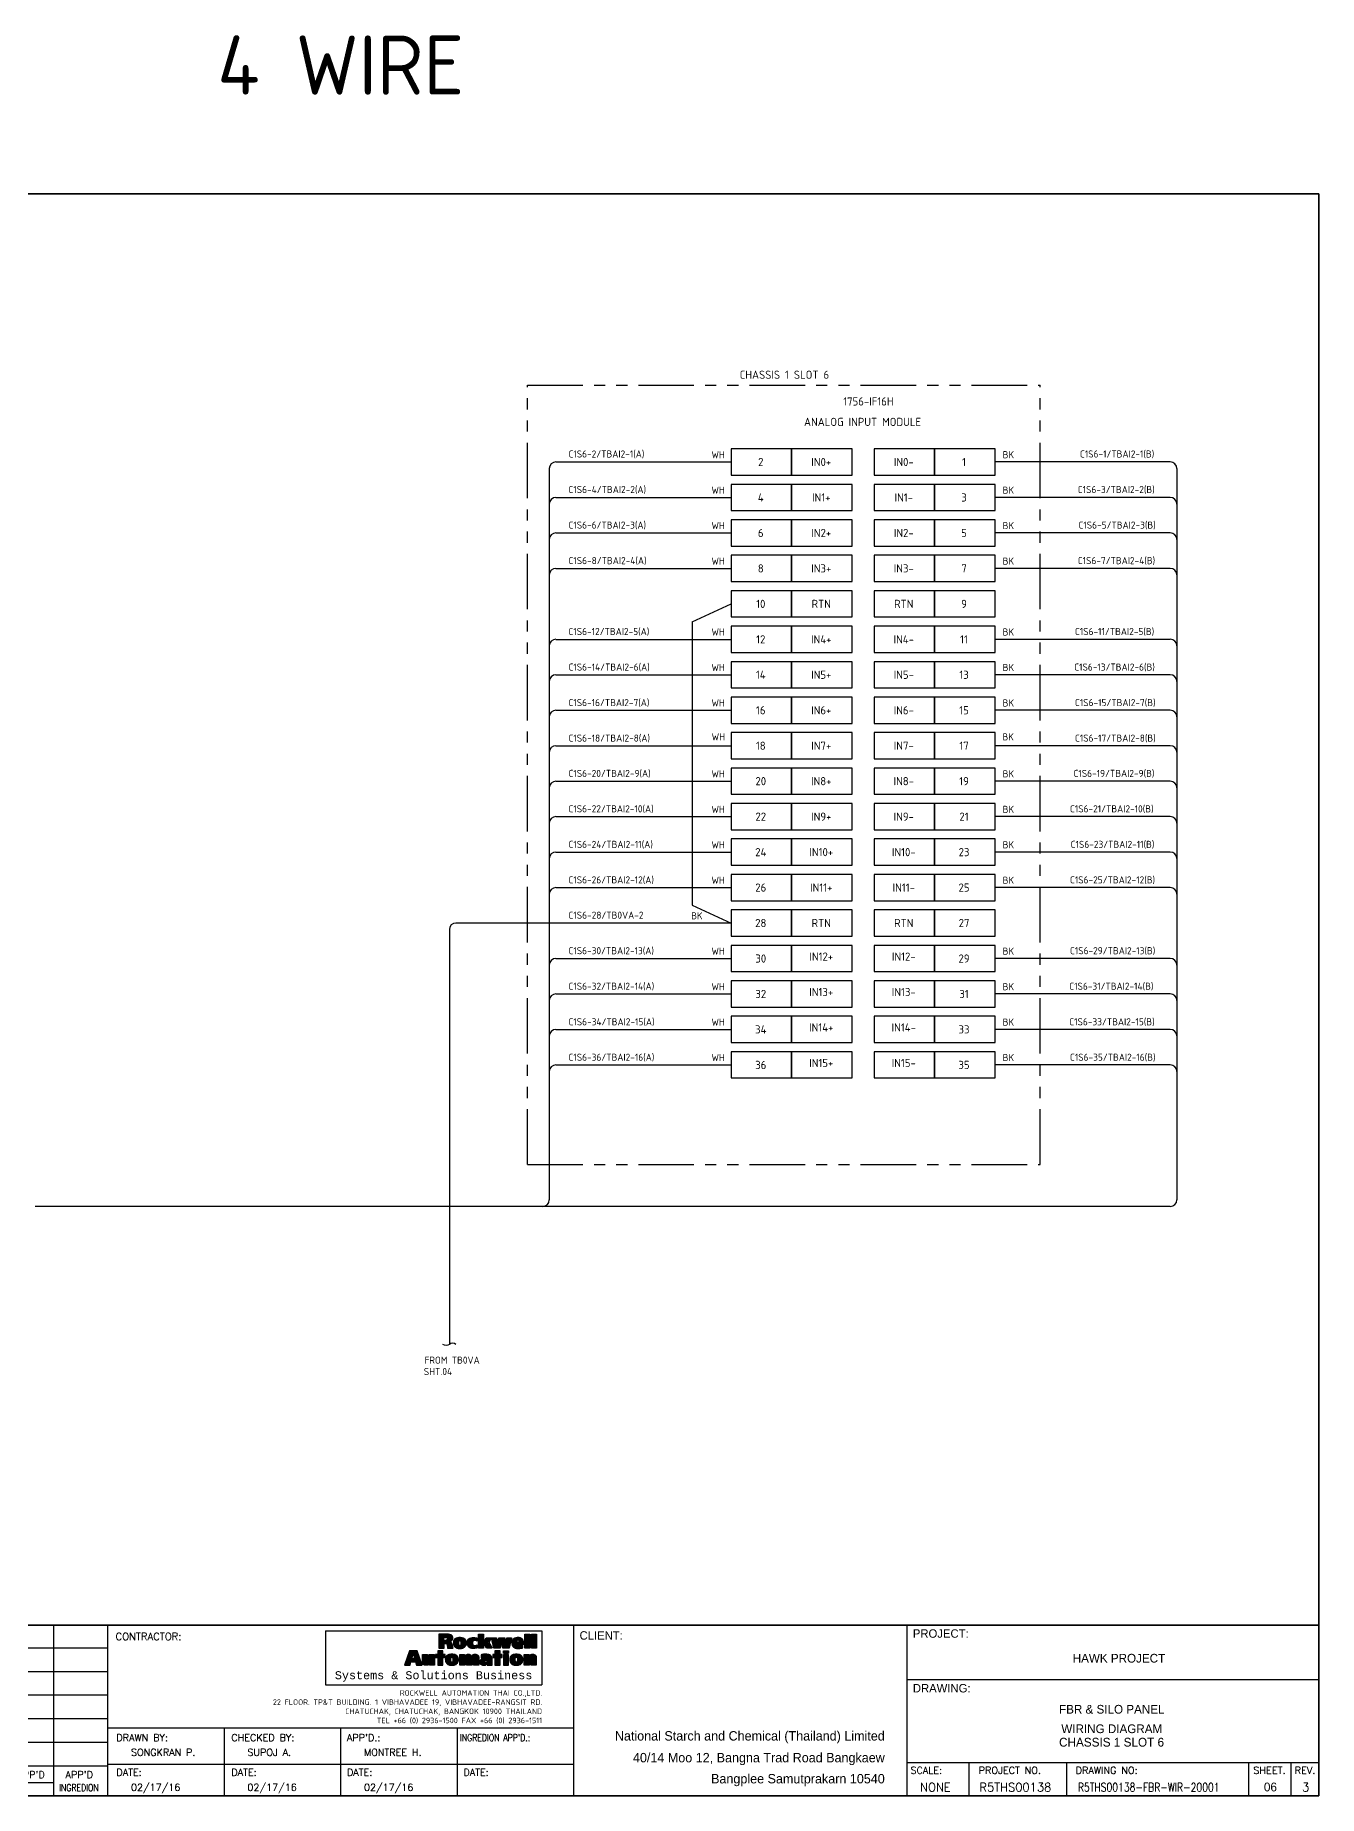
# Model space of a CAD drawing. Header units: inches. Extents: x 579627 to 667544, y 458630 to 507164.
# Drawn here: x 621032 to 623199, y 497172 to 500144 of the extents above; entities that cross this region are included whole.
import ezdxf
from ezdxf.enums import TextEntityAlignment as Align

# ---------------------------------------------------------------- set-up
doc = ezdxf.new("R2010")
doc.units = ezdxf.units.IN
doc.header["$MEASUREMENT"] = 0
doc.linetypes.add('PHANTOM2', pattern=[1.25, 0.625, -0.125, 0.125, -0.125, 0.125, -0.125])
for name, color, linetype in [('ASHADE', 7, 'Continuous'), ('GT_1', 9, 'Continuous'), ('HELPPOINT', 7, 'Continuous'), ('IE-EQUIP', 253, 'Continuous'), ('IE-WIRE', 7, 'Continuous'), ('MEMBER', 7, 'Continuous'), ('RA_LOGO', 2, 'Continuous'), ('TITLE_BOX', 7, 'Continuous')]:
    doc.layers.add(name, color=color, linetype=linetype)
doc.styles.add('BOLD', font='monos.ttf')
doc.styles.add('HTX11', font='O8111901')
doc.styles.add('ISO3098B', font='ISO3098B.shx')
doc.styles.add('ROMANS', font='romans.shx', dxfattribs={"width": 0.85, "height": 25})
doc.styles.add('T1', font='browa.ttf', dxfattribs={"height": 1000})

# ---------------------------------------------------------------- blocks, each defined once
blk = doc.blocks.new('RA_LOGO1')
at = {"layer": 'RA_LOGO', "linetype": 'Continuous'}
h = blk.add_hatch(color=1, dxfattribs=at)
h.paths.add_polyline_path([(0.987, 0.539), (1.017, 0.539), (1.033, 0.538), (1.046, 0.533), (1.055, 0.521), (1.061, 0.505), (1.065, 0.484), (1.068, 0.461), (1.071, 0.439), (1.074, 0.42), (1.213, 0.42), (1.207, 0.439), (1.203, 0.46), (1.199, 0.482), (1.195, 0.504), (1.189, 0.526), (1.18, 0.545), (1.166, 0.562), (1.147, 0.575), (1.12, 0.583), (1.142, 0.59), (1.16, 0.598), (1.175, 0.609), (1.188, 0.621), (1.197, 0.637), (1.203, 0.655), (1.205, 0.677), (1.204, 0.694), (1.2, 0.709), (1.194, 0.723), (1.185, 0.734), (1.175, 0.744), (1.162, 0.752), (1.147, 0.759), (1.131, 0.763), (1.112, 0.767), (1.092, 0.769), (1.07, 0.77), (0.853, 0.77), (0.853, 0.42), (0.987, 0.42)])
h.paths.add_polyline_path([(0.981, 0.617), (0.981, 0.692), (1.018, 0.692), (1.044, 0.689), (1.063, 0.679), (1.071, 0.656), (1.066, 0.635), (1.054, 0.623), (1.036, 0.618), (1.016, 0.617)], flags=16)
h = blk.add_hatch(color=1, dxfattribs=at)
h.paths.add_polyline_path([(1.3, 0.676), (1.285, 0.67), (1.271, 0.663), (1.258, 0.654), (1.247, 0.644), (1.238, 0.633), (1.23, 0.62), (1.225, 0.606), (1.22, 0.591), (1.218, 0.574), (1.217, 0.556), (1.218, 0.538), (1.22, 0.522), (1.224, 0.506), (1.229, 0.492), (1.235, 0.479), (1.243, 0.467), (1.253, 0.456), (1.264, 0.447), (1.276, 0.438), (1.29, 0.431), (1.305, 0.425), (1.321, 0.421), (1.339, 0.417), (1.358, 0.415), (1.378, 0.415), (1.399, 0.415), (1.418, 0.417), (1.435, 0.421), (1.452, 0.425), (1.467, 0.431), (1.481, 0.438), (1.493, 0.447), (1.504, 0.456), (1.514, 0.467), (1.522, 0.479), (1.528, 0.492), (1.534, 0.506), (1.537, 0.522), (1.54, 0.538), (1.54, 0.556), (1.539, 0.574), (1.537, 0.591), (1.533, 0.606), (1.527, 0.62), (1.519, 0.633), (1.51, 0.644), (1.499, 0.654), (1.486, 0.663), (1.472, 0.67), (1.456, 0.676), (1.439, 0.681), (1.42, 0.684), (1.4, 0.686), (1.378, 0.687), (1.357, 0.686), (1.336, 0.684), (1.317, 0.681)])
h.paths.add_polyline_path([(1.36, 0.605), (1.378, 0.612), (1.396, 0.605), (1.404, 0.584), (1.406, 0.556), (1.405, 0.529), (1.401, 0.508), (1.393, 0.494), (1.378, 0.49), (1.364, 0.494), (1.356, 0.508), (1.352, 0.529), (1.351, 0.556), (1.353, 0.584)], flags=16)
for color, points in [(1, [(1.697, 0.575), (1.705, 0.591), (1.718, 0.603), (1.735, 0.61), (1.756, 0.612), (1.778, 0.61), (1.796, 0.606), (1.813, 0.599), (1.813, 0.676), (1.793, 0.681), (1.771, 0.684), (1.748, 0.686), (1.721, 0.687), (1.699, 0.686), (1.679, 0.684), (1.66, 0.681), (1.643, 0.676), (1.627, 0.67), (1.613, 0.663), (1.601, 0.654), (1.59, 0.644), (1.581, 0.633), (1.573, 0.62), (1.567, 0.606), (1.563, 0.591), (1.561, 0.574), (1.56, 0.556), (1.56, 0.538), (1.563, 0.522), (1.566, 0.506), (1.572, 0.492), (1.578, 0.479), (1.586, 0.467), (1.596, 0.456), (1.607, 0.447), (1.619, 0.438), (1.632, 0.431), (1.648, 0.425), (1.664, 0.421), (1.682, 0.417), (1.701, 0.415), (1.721, 0.415), (1.748, 0.415), (1.772, 0.418), (1.794, 0.422), (1.815, 0.428), (1.815, 0.505), (1.797, 0.496), (1.778, 0.491), (1.756, 0.49), (1.735, 0.492), (1.718, 0.5), (1.705, 0.514), (1.697, 0.531), (1.694, 0.554)]), (1, [(2.233, 0.42), (2.391, 0.42), (2.423, 0.598), (2.424, 0.598), (2.455, 0.42), (2.612, 0.42), (2.671, 0.681), (2.556, 0.681), (2.533, 0.511), (2.532, 0.511), (2.503, 0.681), (2.351, 0.681), (2.324, 0.511), (2.323, 0.511), (2.298, 0.681), (2.174, 0.681)]), (1, [(3.007, 0.42), (3.13, 0.42), (3.13, 0.769), (3.007, 0.769)]), (1, [(3.292, 0.769), (3.169, 0.769), (3.169, 0.42), (3.292, 0.42)]), (252, [(0.745, 0.265), (0.617, 0.265), (0.617, 0.112), (0.617, 0.096), (0.611, 0.082), (0.594, 0.076), (0.579, 0.082), (0.573, 0.096), (0.572, 0.112), (0.572, 0.265), (0.444, 0.265), (0.444, 0.081), (0.445, 0.062), (0.449, 0.046), (0.455, 0.031), (0.465, 0.018), (0.478, 0.008), (0.494, 0.001), (0.513, -0.004), (0.537, -0.006), (0.558, -0.004), (0.579, 0.001), (0.597, 0.011), (0.612, 0.026), (0.625, 0.047), (0.625, 0), (0.745, 0)]), (252, [(0.956, 0.191), (1.011, 0.191), (1.011, 0.265), (0.956, 0.265), (0.956, 0.355), (0.828, 0.355), (0.828, 0.265), (0.774, 0.265), (0.774, 0.191), (0.828, 0.191), (0.828, 0), (0.956, 0)]), (252, [(1.505, 0.153), (1.505, 0.169), (1.511, 0.183), (1.528, 0.189), (1.543, 0.183), (1.549, 0.169), (1.55, 0.153), (1.55, 0), (1.678, 0), (1.678, 0.153), (1.679, 0.169), (1.685, 0.183), (1.701, 0.189), (1.717, 0.183), (1.723, 0.169), (1.724, 0.153), (1.724, 0), (1.852, 0), (1.852, 0.159), (1.851, 0.173), (1.851, 0.187), (1.85, 0.202), (1.847, 0.215), (1.843, 0.228), (1.836, 0.24), (1.827, 0.25), (1.816, 0.259), (1.8, 0.265), (1.781, 0.269), (1.758, 0.271), (1.738, 0.269), (1.717, 0.264), (1.698, 0.255), (1.682, 0.242), (1.672, 0.225), (1.663, 0.242), (1.649, 0.255), (1.631, 0.264), (1.61, 0.269), (1.589, 0.271), (1.57, 0.27), (1.551, 0.266), (1.535, 0.259), (1.52, 0.249), (1.508, 0.236), (1.497, 0.217), (1.497, 0.265), (1.377, 0.265), (1.377, 0), (1.505, 0)]), (252, [(2.257, 0), (2.386, 0), (2.386, 0.191), (2.441, 0.191), (2.441, 0.265), (2.386, 0.265), (2.386, 0.355), (2.257, 0.355), (2.257, 0.265), (2.203, 0.265), (2.203, 0.191), (2.257, 0.191)]), (252, [(3.117, 0.153), (3.117, 0.169), (3.123, 0.183), (3.14, 0.189), (3.155, 0.183), (3.161, 0.169), (3.162, 0.153), (3.162, 0), (3.29, 0), (3.29, 0.184), (3.289, 0.203), (3.285, 0.219), (3.279, 0.234), (3.269, 0.247), (3.256, 0.257), (3.24, 0.265), (3.221, 0.269), (3.197, 0.271), (3.176, 0.269), (3.155, 0.263), (3.137, 0.253), (3.122, 0.239), (3.109, 0.217), (3.109, 0.265), (2.989, 0.265), (2.989, 0), (3.117, 0)])]:
    blk.add_hatch(color=color, dxfattribs=at).paths.add_polyline_path(points)
h = blk.add_hatch(color=1, dxfattribs=at)
h.paths.add_polyline_path([(1.973, 0.769), (1.847, 0.769), (1.847, 0.42), (1.973, 0.42), (1.973, 0.566)])
h.paths.add_polyline_path([(1.974, 0.566), (2.045, 0.42), (2.187, 0.42), (2.101, 0.566), (2.173, 0.681), (2.036, 0.681)])
h = blk.add_hatch(color=1, dxfattribs=at)
h.paths.add_polyline_path([(2.817, 0.415), (2.838, 0.415), (2.859, 0.415), (2.88, 0.416), (2.901, 0.418), (2.92, 0.421), (2.938, 0.425), (2.956, 0.43), (2.956, 0.497), (2.939, 0.49), (2.918, 0.485), (2.895, 0.482), (2.87, 0.481), (2.849, 0.482), (2.83, 0.485), (2.815, 0.493), (2.804, 0.504), (2.8, 0.521), (2.975, 0.521), (2.975, 0.536), (2.974, 0.555), (2.972, 0.572), (2.969, 0.589), (2.965, 0.605), (2.96, 0.619), (2.953, 0.632), (2.944, 0.645), (2.934, 0.655), (2.922, 0.665), (2.909, 0.673), (2.894, 0.679), (2.877, 0.683), (2.858, 0.686), (2.838, 0.687), (2.816, 0.686), (2.795, 0.684), (2.777, 0.681), (2.759, 0.676), (2.744, 0.67), (2.73, 0.663), (2.717, 0.654), (2.706, 0.644), (2.697, 0.633), (2.69, 0.62), (2.684, 0.606), (2.679, 0.591), (2.677, 0.574), (2.676, 0.556), (2.677, 0.538), (2.679, 0.522), (2.683, 0.507), (2.688, 0.492), (2.694, 0.479), (2.702, 0.467), (2.712, 0.456), (2.723, 0.447), (2.735, 0.438), (2.749, 0.431), (2.764, 0.425), (2.78, 0.421), (2.798, 0.417)])
h.paths.add_polyline_path([(2.799, 0.576), (2.801, 0.598), (2.811, 0.618), (2.834, 0.627), (2.855, 0.618), (2.864, 0.598), (2.865, 0.576)], flags=16)
h = blk.add_hatch(color=252, dxfattribs=at)
h.paths.add_polyline_path([(0.272, 0.077), (0.296, 0), (0.439, 0), (0.312, 0.355), (0.124, 0.355), (0, 0), (0.136, 0), (0.158, 0.077)])
h.paths.add_polyline_path([(0.255, 0.162), (0.177, 0.162), (0.216, 0.28)], flags=16)
h = blk.add_hatch(color=252, dxfattribs=at)
h.paths.add_polyline_path([(1.14, -0.003), (1.159, -0.005), (1.18, -0.006), (1.201, -0.005), (1.22, -0.003), (1.238, 0), (1.255, 0.005), (1.27, 0.011), (1.284, 0.018), (1.297, 0.027), (1.308, 0.036), (1.317, 0.047), (1.326, 0.06), (1.333, 0.073), (1.338, 0.087), (1.342, 0.103), (1.344, 0.12), (1.345, 0.137), (1.344, 0.156), (1.341, 0.173), (1.337, 0.188), (1.331, 0.203), (1.323, 0.216), (1.313, 0.227), (1.302, 0.238), (1.29, 0.246), (1.275, 0.254), (1.259, 0.26), (1.242, 0.265), (1.223, 0.268), (1.202, 0.27), (1.18, 0.271), (1.158, 0.27), (1.137, 0.268), (1.118, 0.265), (1.101, 0.26), (1.085, 0.254), (1.071, 0.246), (1.058, 0.238), (1.047, 0.227), (1.038, 0.216), (1.03, 0.203), (1.024, 0.188), (1.02, 0.173), (1.017, 0.156), (1.016, 0.137), (1.017, 0.12), (1.019, 0.103), (1.023, 0.087), (1.028, 0.073), (1.035, 0.06), (1.043, 0.047), (1.053, 0.036), (1.064, 0.027), (1.076, 0.018), (1.09, 0.011), (1.105, 0.005), (1.122, 0)])
h.paths.add_polyline_path([(1.165, 0.075), (1.157, 0.089), (1.153, 0.111), (1.152, 0.137), (1.154, 0.166), (1.162, 0.187), (1.18, 0.195), (1.198, 0.187), (1.207, 0.166), (1.208, 0.137), (1.207, 0.111), (1.204, 0.089), (1.195, 0.075), (1.18, 0.07)], flags=16)
h = blk.add_hatch(color=252, dxfattribs=at)
h.paths.add_polyline_path([(1.883, 0.052), (1.889, 0.036), (1.899, 0.023), (1.911, 0.012), (1.926, 0.004), (1.942, -0.001), (1.96, -0.005), (1.978, -0.006), (1.999, -0.004), (2.019, 0.001), (2.037, 0.01), (2.052, 0.022), (2.065, 0.04), (2.065, 0), (2.184, 0), (2.184, 0.161), (2.183, 0.18), (2.179, 0.197), (2.173, 0.212), (2.165, 0.225), (2.155, 0.236), (2.144, 0.245), (2.131, 0.252), (2.117, 0.258), (2.102, 0.263), (2.086, 0.266), (2.07, 0.268), (2.054, 0.27), (2.038, 0.271), (2.022, 0.271), (1.995, 0.27), (1.973, 0.269), (1.953, 0.266), (1.933, 0.261), (1.911, 0.256), (1.911, 0.181), (1.932, 0.19), (1.954, 0.197), (1.977, 0.202), (2, 0.204), (2.019, 0.203), (2.037, 0.2), (2.053, 0.194), (2.063, 0.183), (2.067, 0.165), (2.053, 0.167), (2.036, 0.168), (2.018, 0.169), (2, 0.168), (1.983, 0.167), (1.965, 0.164), (1.948, 0.16), (1.933, 0.154), (1.918, 0.147), (1.906, 0.137), (1.896, 0.125), (1.888, 0.11), (1.883, 0.092), (1.881, 0.072)])
h.paths.add_polyline_path([(1.998, 0.086), (2.007, 0.106), (2.028, 0.115), (2.055, 0.116), (2.067, 0.116), (2.067, 0.108), (2.063, 0.086), (2.05, 0.068), (2.028, 0.061), (2.011, 0.064), (2.001, 0.072)], flags=16)
h = blk.add_hatch(color=252, dxfattribs=at)
h.paths.add_polyline_path([(2.471, 0), (2.599, 0), (2.599, 0.264), (2.471, 0.264)])
h.paths.add_polyline_path([(2.599, 0.296), (2.599, 0.355), (2.471, 0.355), (2.471, 0.296)])
h = blk.add_hatch(color=252, dxfattribs=at)
h.paths.add_polyline_path([(2.751, -0.003), (2.77, -0.005), (2.791, -0.006), (2.811, -0.005), (2.831, -0.003), (2.849, 0), (2.865, 0.005), (2.881, 0.011), (2.895, 0.018), (2.907, 0.027), (2.918, 0.036), (2.928, 0.047), (2.936, 0.06), (2.943, 0.073), (2.948, 0.087), (2.952, 0.103), (2.955, 0.12), (2.955, 0.137), (2.954, 0.156), (2.952, 0.173), (2.947, 0.188), (2.941, 0.203), (2.934, 0.216), (2.924, 0.227), (2.913, 0.238), (2.9, 0.246), (2.886, 0.254), (2.87, 0.26), (2.852, 0.265), (2.833, 0.268), (2.813, 0.27), (2.791, 0.271), (2.769, 0.27), (2.748, 0.268), (2.729, 0.265), (2.711, 0.26), (2.695, 0.254), (2.681, 0.246), (2.669, 0.238), (2.658, 0.227), (2.648, 0.216), (2.64, 0.203), (2.634, 0.188), (2.63, 0.173), (2.628, 0.156), (2.627, 0.137), (2.627, 0.12), (2.63, 0.103), (2.633, 0.087), (2.639, 0.073), (2.645, 0.06), (2.654, 0.047), (2.663, 0.036), (2.674, 0.027), (2.687, 0.018), (2.701, 0.011), (2.716, 0.005), (2.733, 0)])
h.paths.add_polyline_path([(2.776, 0.075), (2.768, 0.089), (2.764, 0.111), (2.763, 0.137), (2.765, 0.166), (2.773, 0.187), (2.791, 0.195), (2.809, 0.187), (2.817, 0.166), (2.819, 0.137), (2.818, 0.111), (2.814, 0.089), (2.806, 0.075), (2.791, 0.07)], flags=16)
at = {"layer": 'RA_LOGO', "color": 1, "linetype": 'Continuous'}
for points in [[(1.147, 0.759), (1.131, 0.763), (1.112, 0.767), (1.092, 0.769), (1.07, 0.77), (0.853, 0.77), (0.853, 0.42), (0.987, 0.42), (0.987, 0.539), (1.017, 0.539), (1.033, 0.538), (1.046, 0.533), (1.055, 0.521), (1.061, 0.505), (1.065, 0.484), (1.068, 0.461), (1.071, 0.439), (1.074, 0.42), (1.213, 0.42), (1.207, 0.439), (1.203, 0.46), (1.199, 0.482), (1.195, 0.504), (1.189, 0.526), (1.18, 0.545), (1.166, 0.562), (1.147, 0.575), (1.121, 0.583), (1.121, 0.584), (1.142, 0.59), (1.16, 0.598), (1.175, 0.609), (1.188, 0.621), (1.197, 0.637), (1.203, 0.655), (1.205, 0.677), (1.204, 0.694), (1.2, 0.709), (1.194, 0.723), (1.185, 0.734), (1.175, 0.744), (1.162, 0.752)], [(1.016, 0.617), (0.981, 0.617), (0.981, 0.692), (1.018, 0.692), (1.044, 0.689), (1.063, 0.679), (1.071, 0.656), (1.066, 0.635), (1.054, 0.623), (1.036, 0.618)], [(1.456, 0.676), (1.439, 0.681), (1.42, 0.684), (1.4, 0.686), (1.378, 0.687), (1.357, 0.686), (1.336, 0.684), (1.317, 0.681), (1.3, 0.676), (1.285, 0.67), (1.271, 0.663), (1.258, 0.654), (1.247, 0.644), (1.238, 0.633), (1.23, 0.62), (1.225, 0.606), (1.22, 0.591), (1.218, 0.574), (1.217, 0.556), (1.217, 0.556), (1.218, 0.538), (1.22, 0.522), (1.224, 0.506), (1.229, 0.492), (1.235, 0.479), (1.243, 0.467), (1.253, 0.456), (1.264, 0.447), (1.276, 0.438), (1.29, 0.431), (1.305, 0.425), (1.321, 0.421), (1.339, 0.417), (1.358, 0.415), (1.378, 0.415), (1.399, 0.415), (1.418, 0.417), (1.435, 0.421), (1.452, 0.425), (1.467, 0.431), (1.481, 0.438), (1.493, 0.447), (1.504, 0.456), (1.514, 0.467), (1.522, 0.479), (1.528, 0.492), (1.534, 0.506), (1.537, 0.522), (1.54, 0.538), (1.54, 0.556), (1.539, 0.574), (1.537, 0.591), (1.533, 0.606), (1.527, 0.62), (1.519, 0.633), (1.51, 0.644), (1.499, 0.654), (1.486, 0.663), (1.472, 0.67)], [(1.351, 0.556), (1.353, 0.584), (1.36, 0.605), (1.378, 0.612), (1.396, 0.605), (1.404, 0.584), (1.406, 0.556), (1.405, 0.529), (1.401, 0.508), (1.393, 0.494), (1.378, 0.49), (1.364, 0.494), (1.356, 0.508), (1.352, 0.529)], [(1.679, 0.684), (1.699, 0.686), (1.721, 0.687), (1.748, 0.686), (1.771, 0.684), (1.793, 0.681), (1.813, 0.676), (1.813, 0.599), (1.796, 0.606), (1.778, 0.61), (1.756, 0.612), (1.735, 0.61), (1.718, 0.603), (1.705, 0.591), (1.697, 0.575), (1.694, 0.554), (1.697, 0.531), (1.705, 0.514), (1.718, 0.5), (1.735, 0.492), (1.756, 0.49), (1.778, 0.491), (1.797, 0.496), (1.815, 0.505), (1.815, 0.428), (1.794, 0.422), (1.772, 0.418), (1.748, 0.415), (1.721, 0.415), (1.701, 0.415), (1.682, 0.417), (1.664, 0.421), (1.648, 0.425), (1.632, 0.431), (1.619, 0.438), (1.607, 0.447), (1.596, 0.456), (1.586, 0.467), (1.578, 0.479), (1.572, 0.492), (1.566, 0.506), (1.563, 0.522), (1.56, 0.538), (1.56, 0.556), (1.561, 0.574), (1.563, 0.591), (1.567, 0.606), (1.573, 0.62), (1.581, 0.633), (1.59, 0.644), (1.601, 0.654), (1.613, 0.663), (1.627, 0.67), (1.643, 0.676), (1.66, 0.681)], [(1.973, 0.42), (1.847, 0.42), (1.847, 0.769), (1.973, 0.769), (1.973, 0.566), (1.974, 0.566), (1.973, 0.566)], [(2.045, 0.42), (1.974, 0.566), (2.036, 0.681), (2.173, 0.681), (2.101, 0.566), (2.187, 0.42)], [(2.455, 0.42), (2.424, 0.598), (2.423, 0.598), (2.391, 0.42), (2.233, 0.42), (2.174, 0.681), (2.298, 0.681), (2.323, 0.511), (2.324, 0.511), (2.351, 0.681), (2.503, 0.681), (2.532, 0.511), (2.533, 0.511), (2.556, 0.681), (2.671, 0.681), (2.612, 0.42)], [(2.817, 0.415), (2.838, 0.415), (2.859, 0.415), (2.88, 0.416), (2.901, 0.418), (2.92, 0.421), (2.938, 0.425), (2.956, 0.43), (2.956, 0.497), (2.939, 0.49), (2.918, 0.485), (2.895, 0.482), (2.87, 0.481), (2.849, 0.482), (2.83, 0.485), (2.815, 0.493), (2.804, 0.504), (2.8, 0.521), (2.975, 0.521), (2.975, 0.536), (2.974, 0.555), (2.972, 0.572), (2.969, 0.589), (2.965, 0.605), (2.96, 0.619), (2.953, 0.632), (2.944, 0.645), (2.934, 0.655), (2.922, 0.665), (2.909, 0.673), (2.894, 0.679), (2.877, 0.683), (2.858, 0.686), (2.838, 0.687), (2.816, 0.686), (2.795, 0.684), (2.777, 0.681), (2.759, 0.676), (2.744, 0.67), (2.73, 0.663), (2.717, 0.654), (2.706, 0.644), (2.697, 0.633), (2.69, 0.62), (2.684, 0.606), (2.679, 0.591), (2.677, 0.574), (2.676, 0.556), (2.676, 0.556), (2.677, 0.538), (2.679, 0.522), (2.683, 0.507), (2.688, 0.492), (2.694, 0.479), (2.702, 0.467), (2.712, 0.456), (2.723, 0.447), (2.735, 0.438), (2.749, 0.431), (2.764, 0.425), (2.78, 0.421), (2.798, 0.417)], [(2.865, 0.576), (2.799, 0.576), (2.801, 0.598), (2.811, 0.618), (2.834, 0.627), (2.855, 0.618), (2.864, 0.598)], [(3.007, 0.42), (3.007, 0.769), (3.13, 0.769), (3.13, 0.42)], [(3.169, 0.42), (3.169, 0.769), (3.292, 0.769), (3.292, 0.42)]]:
    blk.add_lwpolyline(points, close=True, dxfattribs=at)
at = {"layer": 'RA_LOGO', "color": 252, "linetype": 'Continuous'}
for points in [[(0.296, 0), (0.439, 0), (0.312, 0.355), (0.124, 0.355), (0, 0), (0.136, 0), (0.158, 0.077), (0.272, 0.077)], [(0.216, 0.279), (0.217, 0.279), (0.255, 0.162), (0.177, 0.162)], [(0.455, 0.031), (0.449, 0.046), (0.445, 0.062), (0.444, 0.081), (0.444, 0.265), (0.572, 0.265), (0.572, 0.112), (0.573, 0.096), (0.579, 0.082), (0.594, 0.076), (0.611, 0.082), (0.617, 0.096), (0.617, 0.112), (0.617, 0.265), (0.745, 0.265), (0.745, 0), (0.625, 0), (0.625, 0.045), (0.624, 0.045), (0.612, 0.026), (0.597, 0.011), (0.579, 0.001), (0.558, -0.004), (0.537, -0.006), (0.513, -0.004), (0.494, 0.001), (0.478, 0.008), (0.465, 0.018)], [(0.956, 0.191), (1.011, 0.191), (1.011, 0.265), (0.956, 0.265), (0.956, 0.355), (0.828, 0.355), (0.828, 0.265), (0.774, 0.265), (0.774, 0.191), (0.828, 0.191), (0.828, 0), (0.956, 0)], [(1.158, 0.27), (1.137, 0.268), (1.118, 0.265), (1.101, 0.26), (1.085, 0.254), (1.071, 0.246), (1.058, 0.238), (1.047, 0.227), (1.038, 0.216), (1.03, 0.203), (1.024, 0.188), (1.02, 0.173), (1.017, 0.156), (1.016, 0.137), (1.016, 0.137), (1.017, 0.12), (1.019, 0.103), (1.023, 0.087), (1.028, 0.073), (1.035, 0.06), (1.043, 0.047), (1.053, 0.036), (1.064, 0.027), (1.076, 0.018), (1.09, 0.011), (1.105, 0.005), (1.122, 0), (1.14, -0.003), (1.159, -0.005), (1.18, -0.006), (1.201, -0.005), (1.22, -0.003), (1.238, 0), (1.255, 0.005), (1.27, 0.011), (1.284, 0.018), (1.297, 0.027), (1.308, 0.036), (1.317, 0.047), (1.326, 0.06), (1.333, 0.073), (1.338, 0.087), (1.342, 0.103), (1.344, 0.12), (1.345, 0.137), (1.345, 0.137), (1.344, 0.156), (1.341, 0.173), (1.337, 0.188), (1.331, 0.203), (1.323, 0.216), (1.313, 0.227), (1.302, 0.238), (1.29, 0.246), (1.275, 0.254), (1.259, 0.26), (1.242, 0.265), (1.223, 0.268), (1.202, 0.27), (1.18, 0.271), (1.18, 0.271)], [(1.152, 0.137), (1.154, 0.166), (1.162, 0.187), (1.18, 0.195), (1.198, 0.187), (1.207, 0.166), (1.208, 0.137), (1.207, 0.111), (1.204, 0.089), (1.195, 0.075), (1.18, 0.07), (1.165, 0.075), (1.157, 0.089), (1.153, 0.111)], [(1.549, 0.169), (1.543, 0.183), (1.528, 0.189), (1.511, 0.183), (1.505, 0.169), (1.505, 0.153), (1.505, 0), (1.377, 0), (1.377, 0.265), (1.497, 0.265), (1.497, 0.219), (1.499, 0.219), (1.508, 0.236), (1.52, 0.249), (1.535, 0.259), (1.551, 0.266), (1.57, 0.27), (1.589, 0.271), (1.61, 0.269), (1.631, 0.264), (1.649, 0.255), (1.663, 0.242), (1.672, 0.226), (1.673, 0.226), (1.682, 0.242), (1.698, 0.255), (1.717, 0.264), (1.738, 0.269), (1.758, 0.271), (1.781, 0.269), (1.8, 0.265), (1.816, 0.259), (1.827, 0.25), (1.836, 0.24), (1.843, 0.228), (1.847, 0.215), (1.85, 0.202), (1.851, 0.187), (1.851, 0.173), (1.852, 0.159), (1.852, 0), (1.724, 0), (1.724, 0.153), (1.723, 0.169), (1.717, 0.183), (1.701, 0.189), (1.685, 0.183), (1.679, 0.169), (1.678, 0.153), (1.678, 0), (1.55, 0), (1.55, 0.153)], [(1.973, 0.269), (1.953, 0.266), (1.933, 0.261), (1.911, 0.256), (1.911, 0.181), (1.932, 0.19), (1.954, 0.197), (1.977, 0.202), (2, 0.204), (2.019, 0.203), (2.037, 0.2), (2.053, 0.194), (2.063, 0.183), (2.067, 0.165), (2.053, 0.167), (2.036, 0.168), (2.018, 0.169), (2, 0.168), (1.983, 0.167), (1.965, 0.164), (1.948, 0.16), (1.933, 0.154), (1.918, 0.147), (1.906, 0.137), (1.896, 0.125), (1.888, 0.11), (1.883, 0.092), (1.881, 0.072), (1.881, 0.072), (1.883, 0.052), (1.889, 0.036), (1.899, 0.023), (1.911, 0.012), (1.926, 0.004), (1.942, -0.001), (1.96, -0.005), (1.978, -0.006), (1.999, -0.004), (2.019, 0.001), (2.037, 0.01), (2.052, 0.022), (2.064, 0.038), (2.065, 0.038), (2.065, 0), (2.184, 0), (2.184, 0.161), (2.183, 0.18), (2.179, 0.197), (2.173, 0.212), (2.165, 0.225), (2.155, 0.236), (2.144, 0.245), (2.131, 0.252), (2.117, 0.258), (2.102, 0.263), (2.086, 0.266), (2.07, 0.268), (2.054, 0.27), (2.038, 0.271), (2.022, 0.271), (1.995, 0.27)], [(2.067, 0.108), (2.063, 0.086), (2.05, 0.068), (2.028, 0.061), (2.011, 0.064), (2.001, 0.072), (1.998, 0.086), (2.007, 0.106), (2.028, 0.115), (2.055, 0.116), (2.067, 0.116)], [(2.386, 0), (2.386, 0.191), (2.441, 0.191), (2.441, 0.265), (2.386, 0.265), (2.386, 0.355), (2.257, 0.355), (2.257, 0.265), (2.203, 0.265), (2.203, 0.191), (2.257, 0.191), (2.257, 0)], [(2.471, 0.296), (2.471, 0.355), (2.599, 0.355), (2.599, 0.296)], [(2.599, 0), (2.599, 0.264), (2.471, 0.264), (2.471, 0)], [(2.87, 0.26), (2.852, 0.265), (2.833, 0.268), (2.813, 0.27), (2.791, 0.271), (2.769, 0.27), (2.748, 0.268), (2.729, 0.265), (2.711, 0.26), (2.695, 0.254), (2.681, 0.246), (2.669, 0.238), (2.658, 0.227), (2.648, 0.216), (2.64, 0.203), (2.634, 0.188), (2.63, 0.173), (2.628, 0.156), (2.627, 0.137), (2.627, 0.137), (2.627, 0.12), (2.63, 0.103), (2.633, 0.087), (2.639, 0.073), (2.645, 0.06), (2.654, 0.047), (2.663, 0.036), (2.674, 0.027), (2.687, 0.018), (2.701, 0.011), (2.716, 0.005), (2.733, 0), (2.751, -0.003), (2.77, -0.005), (2.791, -0.006), (2.811, -0.005), (2.831, -0.003), (2.849, 0), (2.865, 0.005), (2.881, 0.011), (2.895, 0.018), (2.907, 0.027), (2.918, 0.036), (2.928, 0.047), (2.936, 0.06), (2.943, 0.073), (2.948, 0.087), (2.952, 0.103), (2.955, 0.12), (2.955, 0.137), (2.955, 0.137), (2.954, 0.156), (2.952, 0.173), (2.947, 0.188), (2.941, 0.203), (2.934, 0.216), (2.924, 0.227), (2.913, 0.238), (2.9, 0.246), (2.886, 0.254)], [(2.763, 0.137), (2.765, 0.166), (2.773, 0.187), (2.791, 0.195), (2.809, 0.187), (2.817, 0.166), (2.819, 0.137), (2.818, 0.111), (2.814, 0.089), (2.806, 0.075), (2.791, 0.07), (2.776, 0.075), (2.768, 0.089), (2.764, 0.111)], [(3.117, 0.169), (3.117, 0.153), (3.117, 0), (2.989, 0), (2.989, 0.265), (3.109, 0.265), (3.109, 0.219), (3.11, 0.219), (3.122, 0.239), (3.137, 0.253), (3.155, 0.263), (3.176, 0.269), (3.197, 0.271), (3.221, 0.269), (3.24, 0.265), (3.256, 0.257), (3.269, 0.247), (3.279, 0.234), (3.285, 0.219), (3.289, 0.203), (3.29, 0.184), (3.29, 0), (3.162, 0), (3.162, 0.153), (3.161, 0.169), (3.155, 0.183), (3.14, 0.189), (3.123, 0.183)]]:
    blk.add_lwpolyline(points, close=True, dxfattribs=at)
blk = doc.blocks.new('TPA')
at = {"color": 0}
for p, q in [((565225.5, 502262.6), (565225.5, 502159)), ((565225.5, 502262.6), (565640.1, 502262.6)), ((565640.1, 502262.6), (565640.1, 502159)), ((565225.5, 502159), (565640.1, 502159))]:
    blk.add_line(p, q, dxfattribs=at)
at = {"color": 4}
for p, q in [((566459.5, 502010.1), (566459.5, 501946.4)), ((566647.2, 502010.1), (566647.2, 501946.4))]:
    blk.add_line(p, q, dxfattribs=at)
at = {"color": 4, "ltscale": 0.5}
for p, q in [((566996.2, 502010.1), (566996.2, 501946.4)), ((566996.2, 502010.1), (566996.2, 501946.4)), ((567077.1, 502010.1), (567077.1, 501946.4)), ((567077.1, 502010.1), (567077.1, 501946.4))]:
    blk.add_line(p, q, dxfattribs=at)
at = {"layer": 'GT_1', "color": 4}
for p, q in [((566341, 501946.4), (566341, 502273.8)), ((566341, 501946.4), (566341, 502273.8)), ((566341, 502010.1), (567131, 502010.1))]:
    blk.add_line(p, q, dxfattribs=at)
at = {"layer": 'GT_1', "color": 4, "flags": 128}
for points in [[(564704.3, 501946.4), (564704.3, 502273.8)], [(564807.7, 501946.4), (564807.7, 502273.8)], [(565702.1, 501946.4), (565702.1, 502273.8)], [(566341, 501946.4), (566341, 502273.8)], [(564807.7, 502229.7), (562706.8, 502229.7)], [(564807.7, 502184.4), (562706.8, 502184.4)], [(564807.7, 502139.1), (562706.8, 502139.1)], [(564807.7, 502093.7), (562706.8, 502093.7)], [(565702.1, 502076.3), (564807.7, 502076.3)], [(565031.3, 501946.4), (565031.3, 502076.3)], [(565254.9, 501946.4), (565254.9, 502076.3)], [(565478.5, 501946.4), (565478.5, 502076.3)], [(564807.7, 502048.3), (562706.8, 502048.3)], [(564807.6, 502003), (562706.8, 502003)], [(565702.1, 502006.4), (564807.7, 502006.4)], [(564704.3, 501971.1), (564419.8, 501971.1)]]:
    blk.add_lwpolyline(points, dxfattribs=at)
at = {"layer": 'HELPPOINT', "color": 4, "lineweight": 35}
for p, q in [((562706.8, 505019.3), (567131, 505019.3)), ((562706.8, 505019.3), (567131, 505019.3)), ((567131, 505019.3), (567131, 501946.4)), ((567131, 505019.3), (567131, 501946.4)), ((567131, 501946.4), (562706.8, 501946.4)), ((567131, 501946.4), (562706.8, 501946.4))]:
    blk.add_line(p, q, dxfattribs=at)
at = {"layer": 'HELPPOINT', "color": 4}
for p, q in [((566341, 502169.7), (567131, 502169.7)), ((566341, 502169.7), (567131, 502169.7)), ((566341, 502010.1), (567131, 502010.1))]:
    blk.add_line(p, q, dxfattribs=at)
at = {"layer": 'MEMBER', "color": 4, "lineweight": 35}
blk.add_line((562706.8, 502273.8), (567131, 502273.8), dxfattribs=at)
blk.add_line((562706.8, 502273.8), (567131, 502273.8), dxfattribs=at)
at = {"layer": 'MEMBER', "color": 4}
for p, q in [((566341, 502169.7), (567131, 502169.7)), ((566341, 502169.7), (567131, 502169.7)), ((566341, 502010.1), (567131, 502010.1)), ((566341, 502010.1), (567131, 502010.1))]:
    blk.add_line(p, q, dxfattribs=at)
at = {"color": 0, "xscale": 76.7727272878401, "yscale": 76.77272728795651, "zscale": 76.772727288}
blk.add_blockref('RA_LOGO1', (565377.2, 502197.1), dxfattribs=at)
at = {"color": 4, "ltscale": 100, "style": 'HTX11'}
for s, p in [('HAWK PROJECT', (566747.6, 502210.2)), ('FBR & SILO PANEL', (566733.8, 502112.3)), ('WIRING DIAGRAM', (566733.8, 502074.9))]:
    blk.add_text(s, height=16.696, dxfattribs=at).set_placement(p, align=Align.MIDDLE_CENTER)
at = {"color": 0, "insert": (565243.3, 502185.3), "char_height": 15.355, "width": 438.272, "attachment_point": 1, "style": 'BOLD'}
blk.add_mtext('{\\W1.04;Systems & Solutions Business}', dxfattribs=at)
at = {"color": 4, "insert": (565640.9, 502148.9), "char_height": 10.5571, "width": 527.854, "attachment_point": 3, "style": 'ISO3098B'}
blk.add_mtext('ROCKWELL AUTOMATION THAI CO.,LTD.\\P22 FLOOR. TP&T BUILDING. 1 VIBHAVADEE 19, VIBHAVADEE-RANGSIT RD. CHATUCHAK, CHATUCHAK, BANGKOK 10900 THAILAND\\PTEL +66 (0) 2936-1500 FAX +66 (0) 2936-1511', dxfattribs=at)
at = {"style": 'HTX11'}
for tag, p in [('A', (566704.3, 502037.1)), ('B', (567038.2, 501963.3))]:
    blk.add_attdef(tag, text='', height=16.8, dxfattribs=at).set_placement(p, align=Align.MIDDLE_CENTER)
at = {"layer": 'GT_1', "color": 4, "style": 'HTX11'}
for s, p in [('CLIENT:', (565712.8, 502245.8)), ('PROJECT:', (566352.2, 502249.5)), ('DRAWING:', (566352.2, 502144.6))]:
    blk.add_text(s, height=16.19, dxfattribs=at).set_placement(p)
at = {"layer": 'MEMBER', "color": 4, "ltscale": 0.8, "style": 'ROMANS'}
for s, height, p in [('CONTRACTOR:', 14.035, (564822.6, 502244.9)), ('DRAWN BY:', 13.49, (564824.3, 502051.1)), ('CHECKED BY:', 13.495, (565044.7, 502051.1)), ("APP'D.:", 13.49, (565266.5, 502051.1)), ('SONGKRAN P.', 13.495, (564852.1, 502022.7)), ('SUPOJ A.', 13.49, (565075.6, 502022.7)), ('MONTREE H.', 13.49, (565299.2, 502022.7)), ("APP'D", 13.49, (564634.3, 501980.1)), ("APP'D", 13.49, (564726.6, 501980.1)), ('DATE:', 13.49, (564824.3, 501984.5)), ('DATE:', 13.49, (565044.7, 501984.5)), ('DATE:', 13.49, (565266.5, 501984.5)), ('DATE:', 13.49, (565490.1, 501984.5)), ('SCALE:', 13.49, (566347.7, 501988.5)), ('PROJECT NO.', 13.495, (566478.7, 501988.5)), ('DRAWING NO:', 13.495, (566664.7, 501988.5)), ('SHEET.', 13.64, (567005.3, 501988.5)), ('REV.', 13.64, (567084.8, 501988.5)), ('02/17/16', 13.49, (564852.1, 501956)), ('02/17/16', 13.49, (565075.6, 501956)), ('02/17/16', 13.49, (565299.2, 501956)), ('NONE', 16.17, (566365.9, 501954.7)), ('R5THS00138', 16.17, (566480, 501954.7))]:
    blk.add_text(s, height=height, dxfattribs=at).set_placement(p)
at = {"layer": 'MEMBER', "color": 4, "ltscale": 0.8, "style": 'ROMANS', "width": 0.8}
for s, height, p in [("INGREDION APP'D.:", 13.495, (565483.3, 502051.1)), ('INGREDION', 13.49, (564714.3, 501955.4)), ('R5THS00138-FBR-WIR-20001', 16.175, (566668.8, 501954.7))]:
    blk.add_text(s, height=height, dxfattribs=at).set_placement(p)
at = {"layer": 'MEMBER', "color": 4, "ltscale": 0.8, "style": 'ROMANS'}
blk.add_text('3', height=16.2, dxfattribs=at).set_placement((567105.9, 501954.7), align=Align.CENTER)
at = {"layer": 'TITLE_BOX', "color": 7, "linetype": 'ByBlock', "style": 'T1'}
for s, p in [('National Starch and Chemical (Thailand) Limited', (566298.3, 502052.3)), ('40/14 Moo 12, Bangna Trad Road Bangkaew', (566298.3, 502010.5)), ('Bangplee Samutprakarn 10540', (566298.3, 501970.1))]:
    blk.add_text(s, height=18, dxfattribs=at).set_placement(p, align=Align.RIGHT)

msp = doc.modelspace()

# ---------------------------------------------------------------- linework, layer by layer
at = {"color": 4}
for p, q in [((621899.6, 499412.7), (621899.6, 498178.3)), ((621910.7, 499423.8), (622206.5, 499423.8)), ((621910.7, 499363.9), (622206.5, 499363.9)), ((621910.7, 499304), (622206.5, 499304)), ((621910.7, 499244.2), (622206.5, 499244.2)), ((621910.7, 499124.4), (622206.5, 499124.4)), ((621910.7, 499064.6), (622206.5, 499064.6)), ((621910.7, 499004.7), (622206.5, 499004.7)), ((621910.7, 498944.8), (622206.5, 498944.8)), ((621910.7, 498885), (622206.5, 498885)), ((621910.7, 498825.1), (622206.5, 498825.1)), ((621910.7, 498765.2), (622206.5, 498765.2)), ((621910.7, 498705.4), (622206.5, 498705.4)), ((621910.7, 498585.6), (622206.5, 498585.6)), ((621910.7, 498525.8), (622206.5, 498525.8)), ((621910.7, 498465.9), (622206.5, 498465.9)), ((621910.7, 498406), (622206.5, 498406)), ((622948, 498167.2), (621031.6, 498167.2))]:
    msp.add_line(p, q, dxfattribs=at)
at = {"color": 0}
for p, q in [((622948, 499423.8), (622652.1, 499423.8)), ((622959.1, 499412.7), (622959.1, 498178.3)), ((622948, 499363.9), (622652.1, 499363.9)), ((622948, 499304), (622652.1, 499304)), ((622948, 499244.2), (622652.1, 499244.2)), ((622948, 499124.4), (622652.1, 499124.4)), ((622948, 499064.6), (622652.1, 499064.6)), ((622948, 499004.7), (622652.1, 499004.7)), ((622948, 498944.8), (622652.1, 498944.8)), ((622948, 498885), (622652.1, 498885)), ((622948, 498825.1), (622652.1, 498825.1)), ((622948, 498765.2), (622652.1, 498765.2)), ((622948, 498705.4), (622652.1, 498705.4)), ((622948, 498585.6), (622652.1, 498585.6)), ((622948, 498525.8), (622652.1, 498525.8)), ((622948, 498465.9), (622652.1, 498465.9)), ((622948, 498406), (622652.1, 498406))]:
    msp.add_line(p, q, dxfattribs=at)
for p, q in [((622140.9, 499153.9), (622206.5, 499184.3)), ((622140.9, 499153.9), (622140.9, 498675.7)), ((622140.9, 498675.7), (622206.5, 498645.5))]:
    msp.add_line(p, q)
msp.add_lwpolyline([(621742, 497934.1, 0.351), (621730.9, 497934.1, -0.351), (621719.8, 497934.1, 2.081666)], format="xyb", dxfattribs=at)
at = {"color": 4}
for centre, start, end in [((621910.7, 499412.7), 90, 180), ((621910.7, 499352.8), 90, 180), ((621910.7, 499293), 90, 180), ((621910.7, 499233.1), 90, 180), ((621910.7, 499113.4), 90, 180), ((621910.7, 499053.5), 90, 180), ((621910.7, 498993.6), 90, 180), ((621910.7, 498933.8), 90, 180), ((621910.7, 498873.9), 90, 180), ((621910.7, 498814), 90, 180), ((621910.7, 498754.2), 90, 180), ((621910.7, 498694.3), 90, 180), ((621910.7, 498574.6), 90, 180), ((621910.7, 498514.7), 90, 180), ((621910.7, 498454.8), 90, 180), ((621910.7, 498395), 90, 180), ((621888.5, 498178.3), 270, 0)]:
    msp.add_arc(centre, 11.1, start, end, dxfattribs=at)
at = {"color": 0}
for centre, start, end in [((622948, 499412.7), 0, 90), ((622948, 499352.8), 0, 90), ((622948, 499293), 0, 90), ((622948, 499233.1), 0, 90), ((622948, 499113.4), 0, 90), ((622948, 499053.5), 0, 90), ((622948, 498993.6), 0, 90), ((622948, 498933.8), 0, 90), ((622948, 498873.9), 0, 90), ((622948, 498814), 0, 90), ((622948, 498754.2), 0, 90), ((622948, 498694.3), 0, 90), ((622948, 498574.6), 0, 90), ((622948, 498514.7), 0, 90), ((622948, 498454.8), 0, 90), ((622948, 498395), 0, 90), ((622948, 498178.3), 270, 0)]:
    msp.add_arc(centre, 11.1, start, end, dxfattribs=at)
at = {"layer": 'ASHADE', "color": 0, "linetype": 'PHANTOM2', "ltscale": 150}
for p, q in [((621862.6, 498237.6), (621862.6, 499553.7)), ((621862.6, 499553.7), (622728.4, 499553.7)), ((622728.4, 498237.6), (622728.4, 499553.7)), ((621862.6, 498237.6), (622728.4, 498237.6))]:
    msp.add_line(p, q, dxfattribs=at)
at = {"layer": 'IE-EQUIP', "linetype": 'Continuous'}
for points in [[(622206.5, 499445.9), (622206.5, 499401.6), (622308.6, 499401.6), (622308.6, 499445.9)], [(622308.6, 499445.9), (622308.6, 499401.6), (622410.7, 499401.6), (622410.7, 499445.9)], [(622448, 499445.9), (622448, 499401.6), (622550, 499401.6), (622550, 499445.9)], [(622550, 499445.9), (622550, 499401.6), (622652.1, 499401.6), (622652.1, 499445.9)], [(622206.5, 499386), (622206.5, 499341.8), (622308.6, 499341.8), (622308.6, 499386)], [(622308.6, 499386), (622308.6, 499341.8), (622410.7, 499341.8), (622410.7, 499386)], [(622448, 499386), (622448, 499341.8), (622550, 499341.8), (622550, 499386)], [(622550, 499386), (622550, 499341.8), (622652.1, 499341.8), (622652.1, 499386)], [(622206.5, 499326.2), (622206.5, 499281.9), (622308.6, 499281.9), (622308.6, 499326.2)], [(622308.6, 499326.2), (622308.6, 499281.9), (622410.7, 499281.9), (622410.7, 499326.2)], [(622448, 499326.2), (622448, 499281.9), (622550, 499281.9), (622550, 499326.2)], [(622550, 499326.2), (622550, 499281.9), (622652.1, 499281.9), (622652.1, 499326.2)], [(622206.5, 499266.3), (622206.5, 499222), (622308.6, 499222), (622308.6, 499266.3)], [(622308.6, 499266.3), (622308.6, 499222), (622410.7, 499222), (622410.7, 499266.3)], [(622448, 499266.3), (622448, 499222), (622550, 499222), (622550, 499266.3)], [(622550, 499266.3), (622550, 499222), (622652.1, 499222), (622652.1, 499266.3)], [(622206.5, 499206.4), (622206.5, 499162.2), (622308.6, 499162.2), (622308.6, 499206.4)], [(622308.6, 499206.4), (622308.6, 499162.2), (622410.7, 499162.2), (622410.7, 499206.4)], [(622448, 499206.4), (622448, 499162.2), (622550, 499162.2), (622550, 499206.4)], [(622550, 499206.4), (622550, 499162.2), (622652.1, 499162.2), (622652.1, 499206.4)], [(622206.5, 499146.6), (622206.5, 499102.3), (622308.6, 499102.3), (622308.6, 499146.6)], [(622308.6, 499146.6), (622308.6, 499102.3), (622410.7, 499102.3), (622410.7, 499146.6)], [(622448, 499146.6), (622448, 499102.3), (622550, 499102.3), (622550, 499146.6)], [(622550, 499146.6), (622550, 499102.3), (622652.1, 499102.3), (622652.1, 499146.6)], [(622206.5, 499086.7), (622206.5, 499042.4), (622308.6, 499042.4), (622308.6, 499086.7)], [(622308.6, 499086.7), (622308.6, 499042.4), (622410.7, 499042.4), (622410.7, 499086.7)], [(622448, 499086.7), (622448, 499042.4), (622550, 499042.4), (622550, 499086.7)], [(622550, 499086.7), (622550, 499042.4), (622652.1, 499042.4), (622652.1, 499086.7)], [(622206.5, 499026.8), (622206.5, 498982.6), (622308.6, 498982.6), (622308.6, 499026.8)], [(622308.6, 499026.8), (622308.6, 498982.6), (622410.7, 498982.6), (622410.7, 499026.8)], [(622448, 499026.8), (622448, 498982.6), (622550, 498982.6), (622550, 499026.8)], [(622550, 499026.8), (622550, 498982.6), (622652.1, 498982.6), (622652.1, 499026.8)], [(622206.5, 498967), (622206.5, 498922.7), (622308.6, 498922.7), (622308.6, 498967)], [(622308.6, 498967), (622308.6, 498922.7), (622410.7, 498922.7), (622410.7, 498967)], [(622448, 498967), (622448, 498922.7), (622550, 498922.7), (622550, 498967)], [(622550, 498967), (622550, 498922.7), (622652.1, 498922.7), (622652.1, 498967)], [(622206.5, 498907.1), (622206.5, 498862.8), (622308.6, 498862.8), (622308.6, 498907.1)], [(622308.6, 498907.1), (622308.6, 498862.8), (622410.7, 498862.8), (622410.7, 498907.1)], [(622448, 498907.1), (622448, 498862.8), (622550, 498862.8), (622550, 498907.1)], [(622550, 498907.1), (622550, 498862.8), (622652.1, 498862.8), (622652.1, 498907.1)], [(622206.5, 498847.2), (622206.5, 498803), (622308.6, 498803), (622308.6, 498847.2)], [(622308.6, 498847.2), (622308.6, 498803), (622410.7, 498803), (622410.7, 498847.2)], [(622448, 498847.2), (622448, 498803), (622550, 498803), (622550, 498847.2)], [(622550, 498847.2), (622550, 498803), (622652.1, 498803), (622652.1, 498847.2)], [(622206.5, 498787.4), (622206.5, 498743.1), (622308.6, 498743.1), (622308.6, 498787.4)], [(622308.6, 498787.4), (622308.6, 498743.1), (622410.7, 498743.1), (622410.7, 498787.4)], [(622448, 498787.4), (622448, 498743.1), (622550, 498743.1), (622550, 498787.4)], [(622550, 498787.4), (622550, 498743.1), (622652.1, 498743.1), (622652.1, 498787.4)], [(622206.5, 498727.5), (622206.5, 498683.2), (622308.6, 498683.2), (622308.6, 498727.5)], [(622308.6, 498727.5), (622308.6, 498683.2), (622410.7, 498683.2), (622410.7, 498727.5)], [(622448, 498727.5), (622448, 498683.2), (622550, 498683.2), (622550, 498727.5)], [(622550, 498727.5), (622550, 498683.2), (622652.1, 498683.2), (622652.1, 498727.5)], [(622206.5, 498667.6), (622206.5, 498623.4), (622308.6, 498623.4), (622308.6, 498667.6)], [(622308.6, 498667.6), (622308.6, 498623.4), (622410.7, 498623.4), (622410.7, 498667.6)], [(622448, 498667.6), (622448, 498623.4), (622550, 498623.4), (622550, 498667.6)], [(622550, 498667.6), (622550, 498623.4), (622652.1, 498623.4), (622652.1, 498667.6)], [(622206.5, 498607.8), (622206.5, 498563.5), (622308.6, 498563.5), (622308.6, 498607.8)], [(622308.6, 498607.8), (622308.6, 498563.5), (622410.7, 498563.5), (622410.7, 498607.8)], [(622448, 498607.8), (622448, 498563.5), (622550, 498563.5), (622550, 498607.8)], [(622550, 498607.8), (622550, 498563.5), (622652.1, 498563.5), (622652.1, 498607.8)], [(622206.5, 498547.9), (622206.5, 498503.6), (622308.6, 498503.6), (622308.6, 498547.9)], [(622308.6, 498547.9), (622308.6, 498503.6), (622410.7, 498503.6), (622410.7, 498547.9)], [(622448, 498547.9), (622448, 498503.6), (622550, 498503.6), (622550, 498547.9)], [(622550, 498547.9), (622550, 498503.6), (622652.1, 498503.6), (622652.1, 498547.9)], [(622206.5, 498488), (622206.5, 498443.8), (622308.6, 498443.8), (622308.6, 498488)], [(622308.6, 498488), (622308.6, 498443.8), (622410.7, 498443.8), (622410.7, 498488)], [(622448, 498488), (622448, 498443.8), (622550, 498443.8), (622550, 498488)], [(622550, 498488), (622550, 498443.8), (622652.1, 498443.8), (622652.1, 498488)], [(622206.5, 498428.2), (622206.5, 498383.9), (622308.6, 498383.9), (622308.6, 498428.2)], [(622308.6, 498428.2), (622308.6, 498383.9), (622410.7, 498383.9), (622410.7, 498428.2)], [(622448, 498428.2), (622448, 498383.9), (622550, 498383.9), (622550, 498428.2)], [(622550, 498428.2), (622550, 498383.9), (622652.1, 498383.9), (622652.1, 498428.2)]]:
    msp.add_lwpolyline(points, close=True, dxfattribs=at)
at = {"layer": 'IE-WIRE', "color": 0}
for p, q in [((621730.9, 498634.4), (621730.9, 497934.1)), ((622206.5, 498645.5), (621742, 498645.5))]:
    msp.add_line(p, q, dxfattribs=at)
msp.add_arc((621742, 498634.4), 11.1, 90, 180, dxfattribs=at)

# ---------------------------------------------------------------- block references
ref = msp.add_blockref('TPA', (124123.4, 55459.4), dxfattribs=dict(xscale=0.8800000000046566, yscale=0.8800000000046566, zscale=0.8800000000000001))
ref.add_attrib('SHT', '06', dxfattribs={"height": 14.82, "style": 'HTX11'}).set_placement((623117, 497187), align=Align.MIDDLE_CENTER)
ref.add_attrib('B', 'CHASSIS 1 SLOT 6', dxfattribs={"height": 14.821, "style": 'HTX11'}).set_placement((622848.8, 497262.6), align=Align.MIDDLE_CENTER)

# ---------------------------------------------------------------- texts
at = {"color": 0, "style": 'ISO3098B'}
for s, height, p in [('4 WIRE', 100, (621339, 500043.9)), ('BK', 12, (622665, 499430.1)), ('C1S6-1/TBAI2-1(B)', 12, (622795.4, 499431.3)), ('BK', 12, (622665, 499370.2)), ('C1S6-3/TBAI2-2(B)', 12, (622791.8, 499371.3)), ('BK', 12, (622665, 499310.4)), ('C1S6-5/TBAI2-3(B)', 12, (622793, 499311.3)), ('BK', 12, (622665, 499250.5)), ('C1S6-7/TBAI2-4(B)', 12, (622791.8, 499251.3)), ('BK', 12, (622665, 499130.8)), ('C1S6-11/TBAI2-5(B)', 12, (622787, 499131.6)), ('BK', 12, (622665, 499070.9)), ('C1S6-13/TBAI2-6(B)', 12, (622785.8, 499071.6)), ('BK', 12, (622665, 499011)), ('C1S6-15/TBAI2-7(B)', 12, (622787, 499011.6)), ('BK', 12, (622664.6, 498953.7)), ('C1S6-17/TBAI2-8(B)', 12, (622787, 498951.7)), ('BK', 12, (622665, 498891.3)), ('C1S6-19/TBAI2-9(B)', 12, (622784.6, 498892.1)), ('BK', 12, (622665, 498831.4)), ('C1S6-21/TBAI2-10(B)', 12, (622778.6, 498832.3)), ('BK', 12, (622665, 498771.6)), ('C1S6-23/TBAI2-11(B)', 12, (622779.8, 498772.3)), ('BK', 12, (622665, 498711.7)), ('C1S6-25/TBAI2-12(B)', 12, (622778.6, 498712.3)), ('C1S6-28/TB0VA-2', 12, (621932, 498652.7)), ('BK', 12, (622139.1, 498651.8)), ('BK', 12, (622665, 498592)), ('C1S6-29/TBAI2-13(B)', 12, (622778.6, 498592.8)), ('BK', 12, (622665, 498532.1)), ('C1S6-31/TBAI2-14(B)', 12, (622777.4, 498532.8)), ('BK', 12, (622665, 498472.2)), ('C1S6-33/TBAI2-15(B)', 12, (622777.4, 498472.8)), ('BK', 12, (622665, 498412.4)), ('C1S6-35/TBAI2-16(B)', 12, (622778.6, 498412.9)), ('SHT.04', 12, (621687.7, 497882.3)), ('FROM TB0VA', 12, (621688.9, 497901.6))]:
    msp.add_text(s, height=height, dxfattribs=at).set_placement(p)
at = {"color": 2, "style": 'ISO3098B'}
for s, p in [('CHASSIS 1 SLOT 6', (622296.5, 499571.1)), ('1756-IF16H', (622438.3, 499526)), ('ANALOG INPUT MODULE', (622428.4, 499491.5)), ('2', (622256.6, 499423.8)), ('IN0+', (622358.7, 499423.8)), ('IN0-', (622498, 499423.8)), ('1', (622599.7, 499423.8)), ('4', (622256.6, 499363.9)), ('IN1+', (622358.7, 499363.9)), ('IN1-', (622498, 499363.9)), ('3', (622599.7, 499363.9)), ('6', (622256.6, 499304)), ('IN2+', (622358.7, 499304)), ('IN2-', (622498, 499304)), ('5', (622599.7, 499304)), ('8', (622256.6, 499244.2)), ('IN3+', (622358.7, 499244.2)), ('IN3-', (622498, 499244.2)), ('7', (622599.7, 499244.2)), ('10', (622256.6, 499184.3)), ('RTN', (622358.7, 499184.3)), ('RTN', (622498, 499184.3)), ('9', (622599.7, 499184.3)), ('12', (622256.6, 499124.4)), ('IN4+', (622358.7, 499124.4)), ('IN4-', (622498, 499124.4)), ('11', (622599.7, 499124.4)), ('14', (622256.6, 499064.6)), ('IN5+', (622358.7, 499064.6)), ('IN5-', (622498, 499064.6)), ('13', (622599.7, 499064.6)), ('16', (622256.6, 499004.7)), ('IN6+', (622358.7, 499004.7)), ('IN6-', (622498, 499004.7)), ('15', (622599.7, 499004.7)), ('18', (622256.6, 498944.8)), ('IN7+', (622358.7, 498944.8)), ('IN7-', (622498, 498944.8)), ('17', (622599.7, 498944.8)), ('20', (622256.6, 498885)), ('IN8+', (622358.7, 498885)), ('IN8-', (622498, 498885)), ('19', (622599.7, 498885)), ('22', (622256.6, 498825.1)), ('IN9+', (622358.7, 498825.1)), ('IN9-', (622498, 498825.1)), ('21', (622599.7, 498825.1)), ('24', (622256.6, 498765.2)), ('IN10+', (622358.7, 498765.2)), ('IN10-', (622498, 498765.2)), ('23', (622599.7, 498765.2)), ('26', (622256.6, 498705.4)), ('IN11+', (622358.7, 498705.4)), ('IN11-', (622498, 498705.4)), ('25', (622599.7, 498705.4)), ('28', (622256.6, 498645.5)), ('RTN', (622358.7, 498645.5)), ('RTN', (622498, 498645.5)), ('27', (622599.7, 498645.5)), ('30', (622256.6, 498585.6)), ('IN12+', (622358.7, 498588.9)), ('IN12-', (622498, 498588.9)), ('29', (622599.7, 498585.6)), ('32', (622256.6, 498525.8)), ('IN13+', (622358.7, 498529)), ('IN13-', (622498, 498529)), ('31', (622599.7, 498525.8)), ('34', (622256.6, 498465.9)), ('IN14+', (622358.7, 498469.2)), ('IN14-', (622498, 498469.2)), ('33', (622599.7, 498465.9)), ('36', (622256.6, 498406)), ('IN15+', (622358.7, 498409.3)), ('IN15-', (622498, 498409.3)), ('35', (622599.7, 498406))]:
    msp.add_text(s, height=13.8, dxfattribs=at).set_placement(p, align=Align.MIDDLE)
at = {"color": 4, "style": 'ISO3098B'}
for s, p in [('C1S6-2/TBAI2-1(A)', (621932, 499431.3)), ('WH', (622173.3, 499430.1)), ('C1S6-4/TBAI2-2(A)', (621932, 499371.3)), ('WH', (622173.3, 499370.2)), ('C1S6-6/TBAI2-3(A)', (621932, 499311.3)), ('WH', (622173.3, 499310.4)), ('C1S6-8/TBAI2-4(A)', (621932, 499251.3)), ('WH', (622173.3, 499250.5)), ('C1S6-12/TBAI2-5(A)', (621932, 499131.6)), ('WH', (622173.3, 499130.8)), ('C1S6-14/TBAI2-6(A)', (621932, 499071.6)), ('WH', (622173.3, 499070.9)), ('C1S6-16/TBAI2-7(A)', (621932, 499011.6)), ('WH', (622173.3, 499011)), ('C1S6-18/TBAI2-8(A)', (621932, 498951.7)), ('WH', (622173.6, 498953.7)), ('C1S6-20/TBAI2-9(A)', (621932, 498892.1)), ('WH', (622173.3, 498891.3)), ('C1S6-22/TBAI2-10(A)', (621932, 498832.3)), ('WH', (622173.3, 498831.4)), ('C1S6-24/TBAI2-11(A)', (621932, 498772.3)), ('WH', (622173.3, 498771.6)), ('C1S6-26/TBAI2-12(A)', (621932, 498712.3)), ('WH', (622173.3, 498711.7)), ('C1S6-30/TBAI2-13(A)', (621932, 498592.8)), ('WH', (622173.3, 498592)), ('C1S6-32/TBAI2-14(A)', (621932, 498532.8)), ('WH', (622173.3, 498532.1)), ('C1S6-34/TBAI2-15(A)', (621932, 498472.8)), ('WH', (622173.3, 498472.2)), ('C1S6-36/TBAI2-16(A)', (621932, 498412.9)), ('WH', (622173.3, 498412.4))]:
    msp.add_text(s, height=12, dxfattribs=at).set_placement(p)

doc.saveas('drawing.dxf')
